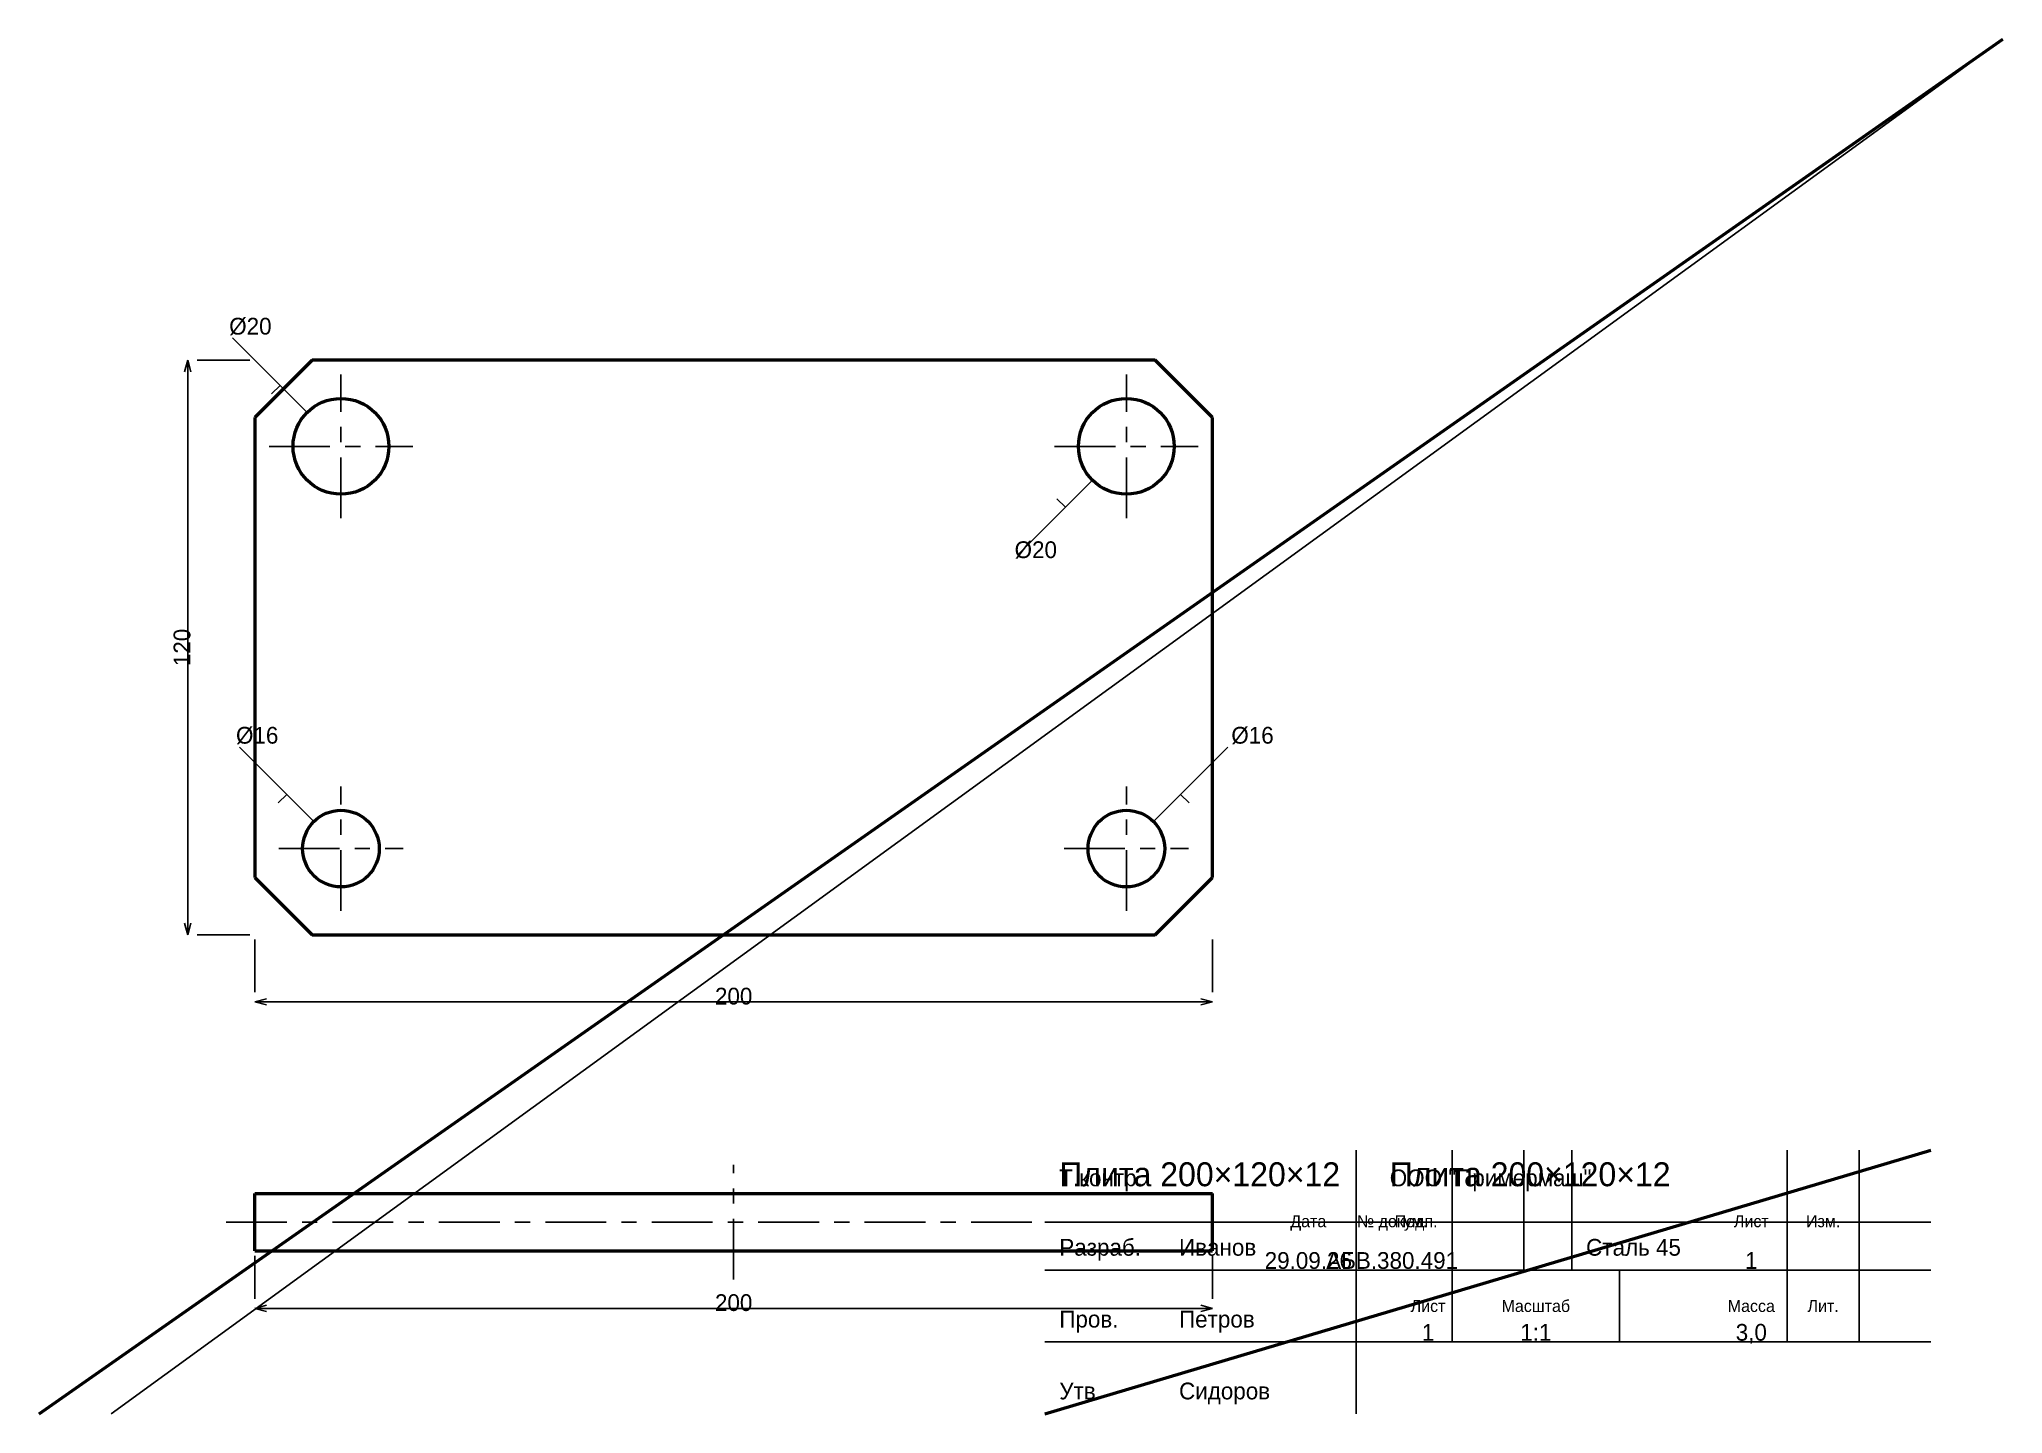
# Model space of a CAD drawing. Header units: millimetres. Extents: x 5 to 415, y 5 to 292.
import ezdxf
from ezdxf.enums import TextEntityAlignment as Align

# ---------------------------------------------------------------- set-up
doc = ezdxf.new("R2010")
doc.units = ezdxf.units.MM
doc.linetypes.add('CENTER', pattern=[22.225, 12.7, -3.175, 3.175, -3.175])
doc.linetypes.add('DASHED', pattern=[9, 6, -3])
for name, color, linetype, lineweight in [('AXIS', 7, 'CENTER', 25), ('DIMS', 7, 'CONTINUOUS', 25), ('MAIN', 7, 'CONTINUOUS', 50), ('TEXT', 7, 'CONTINUOUS', 25), ('THIN', 7, 'CONTINUOUS', 25)]:
    doc.layers.add(name, color=color, linetype=linetype, lineweight=lineweight)

msp = doc.modelspace()

# ---------------------------------------------------------------- linework, layer by layer
at = {"layer": 'AXIS', "linetype": 'CENTER', "lineweight": 25}
for p, q in [((68, 192), (68, 222)), ((232, 192), (232, 222)), ((53, 207), (83, 207)), ((217, 207), (247, 207)), ((68, 110), (68, 136)), ((232, 110), (232, 136)), ((55, 123), (81, 123)), ((219, 123), (245, 123)), ((150, 33), (150, 57)), ((44, 45), (256, 45))]:
    msp.add_line(p, q, dxfattribs=at)
at = {"layer": 'DIMS', "linetype": 'CONTINUOUS', "lineweight": 25}
for p, q in [((55.272, 219.728), (45.373, 229.627)), ((36, 225), (35.353, 222.585)), ((36, 105), (36, 225)), ((36, 225), (36.647, 222.585)), ((49, 225), (38, 225)), ((55.272, 219.728), (53.504, 217.96)), ((60.929, 214.071), (55.272, 219.728)), ((55.272, 219.728), (57.04, 217.96)), ((224.929, 199.929), (219.272, 194.272)), ((219.272, 194.272), (209.373, 184.373)), ((219.272, 194.272), (217.504, 196.04)), ((219.272, 194.272), (221.04, 196.04)), ((56.686, 134.314), (46.787, 144.213)), ((243.314, 134.314), (253.213, 144.213)), ((56.686, 134.314), (54.919, 132.546)), ((62.343, 128.657), (56.686, 134.314)), ((56.686, 134.314), (58.454, 132.546)), ((237.657, 128.657), (243.314, 134.314)), ((243.314, 134.314), (241.546, 132.546)), ((243.314, 134.314), (245.081, 132.546)), ((36, 105), (35.353, 107.415)), ((36, 105), (36.647, 107.415)), ((49, 105), (38, 105)), ((50, 104), (50, 93)), ((250, 104), (250, 93)), ((50, 91), (52.415, 91.647)), ((50, 91), (250, 91)), ((50, 91), (52.415, 90.353)), ((250, 91), (247.585, 91.647)), ((250, 91), (247.585, 90.353)), ((50, 38), (50, 29)), ((250, 38), (250, 29)), ((50, 27), (52.415, 27.647)), ((50, 27), (250, 27)), ((50, 27), (52.415, 26.353)), ((250, 27), (247.585, 27.647)), ((250, 27), (247.585, 26.353))]:
    msp.add_line(p, q, dxfattribs=at)
at = {"layer": 'MAIN', "linetype": 'CONTINUOUS', "lineweight": 50}
for p, q in [((5, 5), (415, 292)), ((62, 225), (50, 213)), ((238, 225), (62, 225)), ((250, 213), (238, 225)), ((50, 213), (50, 117)), ((250, 117), (250, 213)), ((50, 117), (62, 105)), ((238, 105), (250, 117)), ((62, 105), (238, 105)), ((215, 5), (400, 60)), ((50, 51), (250, 51)), ((50, 39), (50, 51)), ((250, 39), (250, 51)), ((50, 39), (250, 39))]:
    msp.add_line(p, q, dxfattribs=at)
for centre, radius in [((68, 207), 10), ((232, 207), 10), ((68, 123), 8), ((232, 123), 8)]:
    msp.add_circle(centre, radius, dxfattribs=at)
at = {"layer": 'THIN', "linetype": 'CONTINUOUS', "lineweight": 25}
for p, q in [((20, 5), (415, 292)), ((280, 5), (280, 60)), ((300, 35), (300, 60)), ((315, 35), (315, 60)), ((325, 35), (325, 60)), ((370, 35), (370, 60)), ((385, 35), (385, 60)), ((215, 45), (400, 45)), ((215, 35), (400, 35)), ((300, 20), (300, 35)), ((335, 20), (335, 35)), ((370, 20), (370, 35)), ((385, 20), (385, 35)), ((215, 20), (400, 20))]:
    msp.add_line(p, q, dxfattribs=at)
at = {"layer": 'THIN', "linetype": 'DASHED', "lineweight": 25}
for p, q in [((50, 51), (62, 51)), ((238, 51), (250, 51)), ((50, 39), (62, 39)), ((238, 39), (250, 39))]:
    msp.add_line(p, q, dxfattribs=at)

# ---------------------------------------------------------------- texts
at = {"layer": 'DIMS', "linetype": 'CONTINUOUS', "lineweight": 25}
for s, p in [('%%c20', (44.665, 230.335)), ('%%c20', (208.665, 183.665)), ('%%c16', (46.08, 144.92)), ('%%c16', (253.92, 144.92))]:
    msp.add_text(s, height=3.5, dxfattribs=at).set_placement(p)
msp.add_text('120', height=3.5, rotation=90, dxfattribs=at).set_placement((34.8, 165), align=Align.MIDDLE_CENTER)
for p in [(150, 92.2), (150, 28.2)]:
    msp.add_text('200', height=3.5, dxfattribs=at).set_placement(p, align=Align.MIDDLE_CENTER)
at = {"layer": 'TEXT', "linetype": 'CONTINUOUS', "lineweight": 25}
for s, height, p in [('Плита 200×120×12', 5, (218, 52.5)), ('Плита 200×120×12', 5, (287, 52.5)), ('Т.контр.', 3.5, (218, 52.5)), ('ООО "Примермаш"', 3.5, (287, 52.5)), ('Разраб.', 3.5, (218, 38)), ('Иванов', 3.5, (243, 38)), ('Сталь 45', 3.5, (328, 38)), ('Пров.', 3.5, (218, 23)), ('Петров', 3.5, (243, 23)), ('Утв.', 3.5, (218, 8)), ('Сидоров', 3.5, (243, 8))]:
    msp.add_text(s, height=height, dxfattribs=at).set_placement(p)
for s, height, p in [('Дата', 2.5, (270, 45.2)), ('№ докум.', 2.5, (287.5, 45.2)), ('Подп.', 2.5, (292.5, 45.2)), ('Лист', 2.5, (362.5, 45.2)), ('Изм.', 2.5, (377.5, 45.2)), ('29.09.26', 3.5, (270, 37)), ('АБВ.380.491', 3.5, (287.5, 37)), ('1', 3.5, (362.5, 37)), ('Лист', 2.5, (295, 27.5)), ('Масштаб', 2.5, (317.5, 27.5)), ('Масса', 2.5, (362.5, 27.5)), ('Лит.', 2.5, (377.5, 27.5)), ('1', 3.5, (295, 22)), ('1:1', 3.5, (317.5, 22)), ('3,0', 3.5, (362.5, 22))]:
    msp.add_text(s, height=height, dxfattribs=at).set_placement(p, align=Align.MIDDLE_CENTER)

doc.saveas('drawing.dxf')
